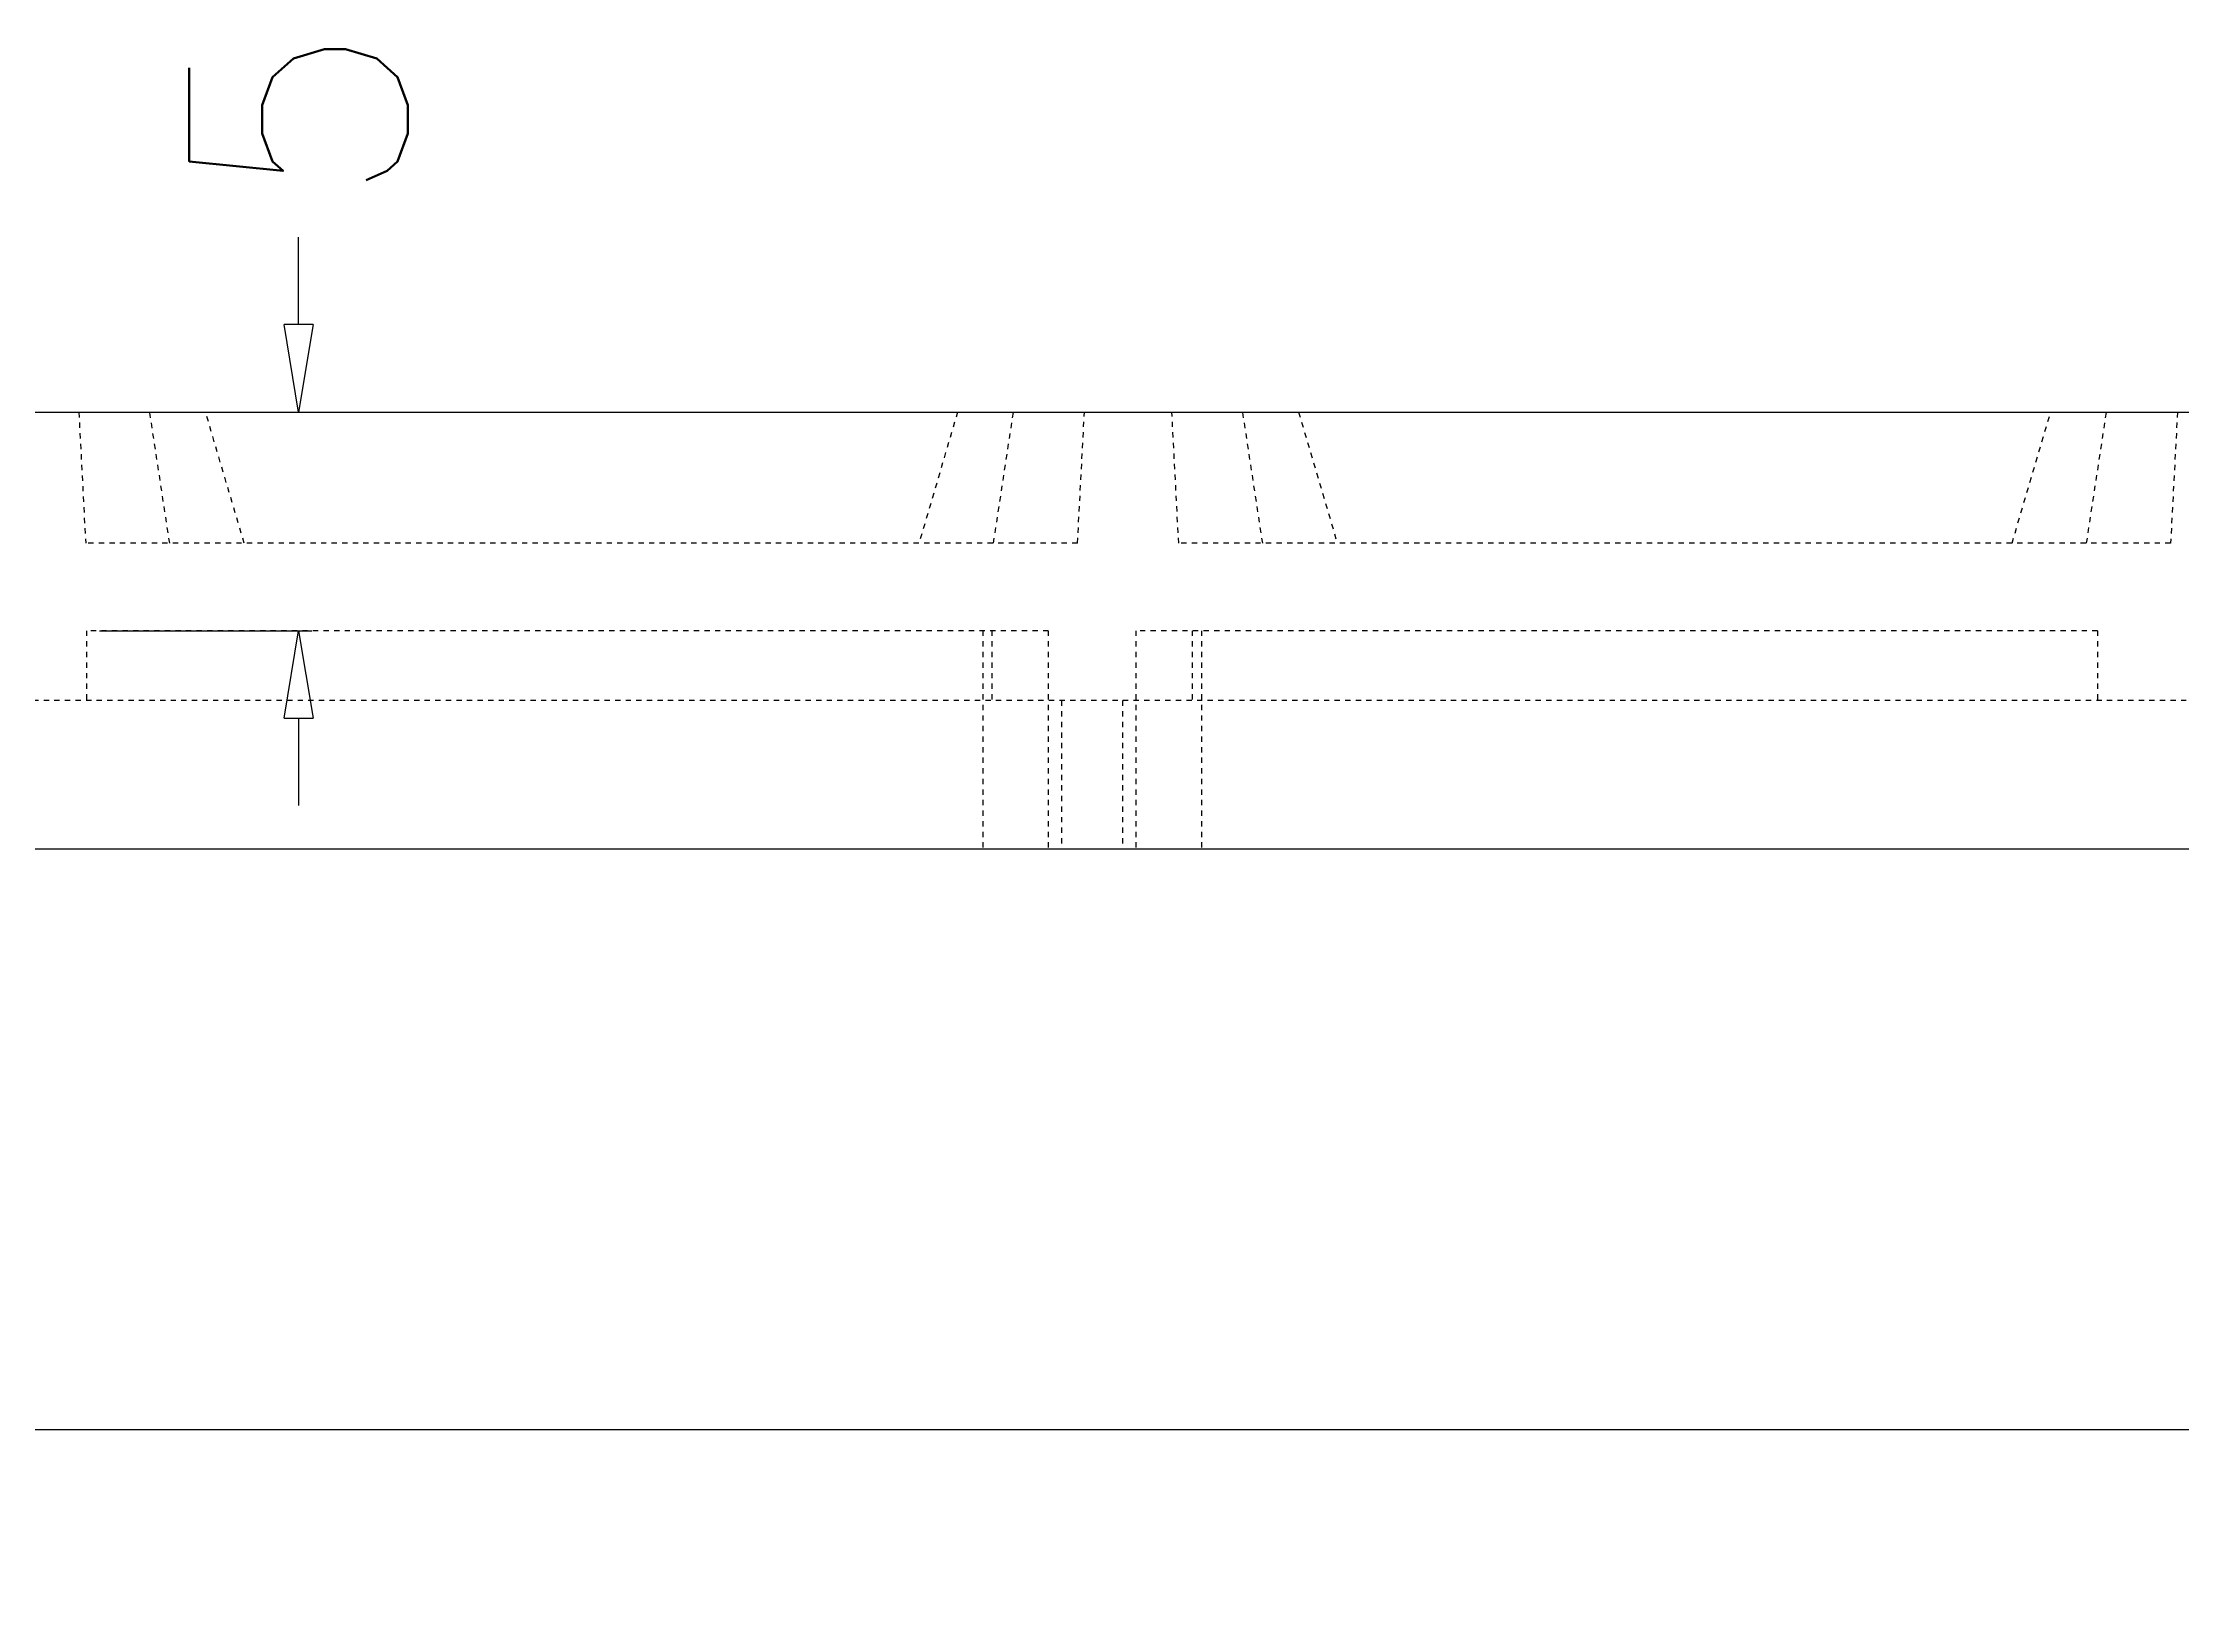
# Model space of a CAD drawing. Extents: x -268 to 907, y 393 to 1224.
# Drawn here: x -106.06 to -57.15, y 1027.3 to 1063.08 of the extents above; entities that cross this region are included whole.
import ezdxf

# ---------------------------------------------------------------- set-up
doc = ezdxf.new("R2010")
doc.units = 0
doc.header["$LTSCALE"] = 1.21
doc.header["$MEASUREMENT"] = 0
doc.linetypes.add('HIDDEN', pattern=[0.2, 0.1, -0.1])
doc.layers.get('0').update_dxf_attribs({"linetype": 'CONTINUOUS'})
doc.layers.get('DEFPOINTS').update_dxf_attribs({"linetype": 'CONTINUOUS'})
doc.layers.add('DEFAULT_2', color=8, linetype='HIDDEN')
doc.layers.add('DIM', color=82, linetype='CONTINUOUS')
doc.styles.get("Standard").update_dxf_attribs({"font": 'txt', "bigfont": 'gbcbig.shx'})
doc.styles.add('TXT', font='txt.shx', dxfattribs={"bigfont": 'gbcbig.shx'})
doc.dimstyles.get("Standard").update_dxf_attribs({"dimtxt": 0.18, "dimasz": 0.18, "dimexe": 0.18, "dimexo": 0.0625, "dimgap": 0.09, "dimtad": 0, "dimtih": 1, "dimtoh": 1, "dimdec": 4, "dimzin": 0, "dimdsep": 46, "dimtxsty": 'Standard', "dimcen": 0.09, "dimadec": 0, "dimazin": 0, "dimtfac": 1, "dimtdec": 4, "dimtofl": 0, "dimtmove": 0, "dimatfit": 3, "dimfxl": 0, "dimtolj": 1, "dimtzin": 0, "dimarcsym": 0})

# ---------------------------------------------------------------- blocks, each defined once
blk = doc.blocks.new('_CLOSEDBLANK')
at = {"color": 0, "linetype": 'ByBlock'}
for p, q in [((-1, 0.167), (0, 0)), ((-1, 0.167), (-1, -0.167)), ((0, 0), (-1, -0.167))]:
    blk.add_line(p, q, dxfattribs=at)
blk = doc.blocks.new('*U4')
at = {"layer": 'DIM', "color": 0, "style": 'TXT'}
blk.add_text('191.7', height=5, dxfattribs=at).set_placement((-7248.312, 5775.16))
blk = doc.blocks.new('*D3')
at = {"layer": 'DEFPOINTS', "color": 0}
for p in [(-7337.187, 5790.932), (-7145.488, 5790.932), (-7145.488, 5777.66)]:
    blk.add_point(p, dxfattribs=at)
at = {"layer": 'DIM', "color": 3}
for p, q in [((-7337.187, 5790.632), (-7337.187, 5777.36)), ((-7145.488, 5790.632), (-7145.488, 5777.36)), ((-7335.187, 5777.66), (-7248.972, 5777.66)), ((-7147.488, 5777.66), (-7230.985, 5777.66))]:
    blk.add_line(p, q, dxfattribs=at)
at = {"layer": 'DIM', "color": 0}
blk.add_blockref('*U4', (0, 0), dxfattribs=at)
at = {"layer": 'DIM', "color": 3, "xscale": 2, "yscale": 2, "zscale": 2, "rotation": 180}
blk.add_blockref('_CLOSEDBLANK', (-7337.187, 5777.66), dxfattribs=at)
at = {"layer": 'DIM', "color": 3, "xscale": 2, "yscale": 2, "zscale": 2}
blk.add_blockref('_CLOSEDBLANK', (-7145.488, 5777.66), dxfattribs=at)
blk = doc.blocks.new('*U20')
at = {"color": 0, "style": 'TXT'}
blk.add_text('5', height=5, rotation=90, dxfattribs=at).set_placement((-7304.834, 5805.592))
blk = doc.blocks.new('*D19')
at = {"color": 3}
for p, q in [((-7307.334, 5802.932), (-7307.334, 5804.932)), ((-7312.062, 5800.932), (-7307.034, 5800.932)), ((-7311.889, 5795.932), (-7307.034, 5795.932)), ((-7307.334, 5793.932), (-7307.334, 5791.932))]:
    blk.add_line(p, q, dxfattribs=at)
at = {"layer": 'DEFPOINTS', "color": 0}
for p in [(-7312.362, 5800.932), (-7307.334, 5800.932), (-7312.189, 5795.932)]:
    blk.add_point(p, dxfattribs=at)
at = {"color": 3, "xscale": 2, "yscale": 2, "zscale": 2}
for p, rotation in [((-7307.334, 5800.932), 270), ((-7307.334, 5795.932), 90)]:
    blk.add_blockref('_CLOSEDBLANK', p, dxfattribs=dict(at, rotation=rotation))
at = {"layer": 'DIM', "color": 0}
blk.add_blockref('*U20', (0, 0), dxfattribs=at)

msp = doc.modelspace()

# ---------------------------------------------------------------- linework, layer by layer
at = {"color": 7, "linetype": 'Continuous'}
for p, q in [((-129.70826, 1054.63089), (61.29199, 1054.63089)), ((61.64119, 1044.63105), (-130.05746, 1044.63105))]:
    msp.add_line(p, q, dxfattribs=at)
at = {"layer": 'DEFAULT_2', "color": 8, "linetype": 'HIDDEN'}
for p, q in [((-105.2328, 1054.63089), (-105.07557, 1051.63089)), ((-103.15423, 1051.63089), (-103.61023, 1054.63089)), ((-101.44926, 1051.63089), (-102.33309, 1054.63089)), ((-85.1325, 1054.63089), (-86.01633, 1051.63089)), ((-84.31136, 1051.63089), (-83.85536, 1054.63089)), ((-82.39002, 1051.63089), (-82.2328, 1054.63089)), ((-80.07557, 1051.63089), (-80.2328, 1054.63089)), ((-78.15423, 1051.63089), (-78.61023, 1054.63089)), ((-77.33309, 1054.63089), (-76.44926, 1051.63089)), ((-61.01633, 1051.63089), (-60.1325, 1054.63089)), ((-59.31136, 1051.63089), (-58.85536, 1054.63089)), ((-57.2328, 1054.63089), (-57.39002, 1051.63089)), ((-82.39002, 1051.63089), (-105.07557, 1051.63089)), ((-57.39002, 1051.63089), (-80.07557, 1051.63089)), ((-105.05948, 1049.63092), (-105.05948, 1048.03089)), ((-83.05812, 1049.63092), (-105.05948, 1049.63092)), ((-84.55813, 1049.63092), (-84.55813, 1044.63105)), ((-84.34942, 1049.63092), (-84.34942, 1048.03089)), ((-83.05812, 1049.63092), (-83.05812, 1044.63105)), ((-81.05949, 1049.63092), (-81.05949, 1044.63105)), ((-59.05948, 1049.63092), (-81.05949, 1049.63092)), ((-79.76685, 1049.63092), (-79.76685, 1048.03089)), ((-79.55813, 1049.63092), (-79.55813, 1044.63105)), ((-59.05948, 1049.63092), (-59.05948, 1048.03089)), ((59.37241, 1048.03089), (-127.78867, 1048.03089)), ((-82.75812, 1048.03089), (-82.75812, 1044.63105)), ((-81.35949, 1048.03089), (-81.35949, 1044.63105))]:
    msp.add_line(p, q, dxfattribs=at)

# ---------------------------------------------------------------- dimensions: what is measured, and where the dimension line sits
dim = msp.add_linear_dim(base=(-100.20441, 1054.63089), p1=(-105.05948, 1049.63092), p2=(-105.2328, 1054.63089), angle=90, dimstyle='Standard')
dim.commit()
dim.dimension.update_dxf_attribs({"geometry": '*D19', "text_midpoint": (-100.20441, 1060.95755), "dimtype": 128, "insert": (7207.12916, -4746.30129)})
at = {"layer": 'DIM', "color": 0}
dim = msp.add_linear_dim(base=(61.641193, 1031.359006), p1=(-130.057459, 1044.631045), p2=(61.641193, 1044.631045), dimstyle='Standard', dxfattribs=at)
dim.commit()
dim.dimension.update_dxf_attribs({"geometry": '*D3', "text_midpoint": (-32.849045, 1031.359006), "dimtype": 128, "insert": (7207.129158, -4746.301286)})

doc.saveas('drawing.dxf')
